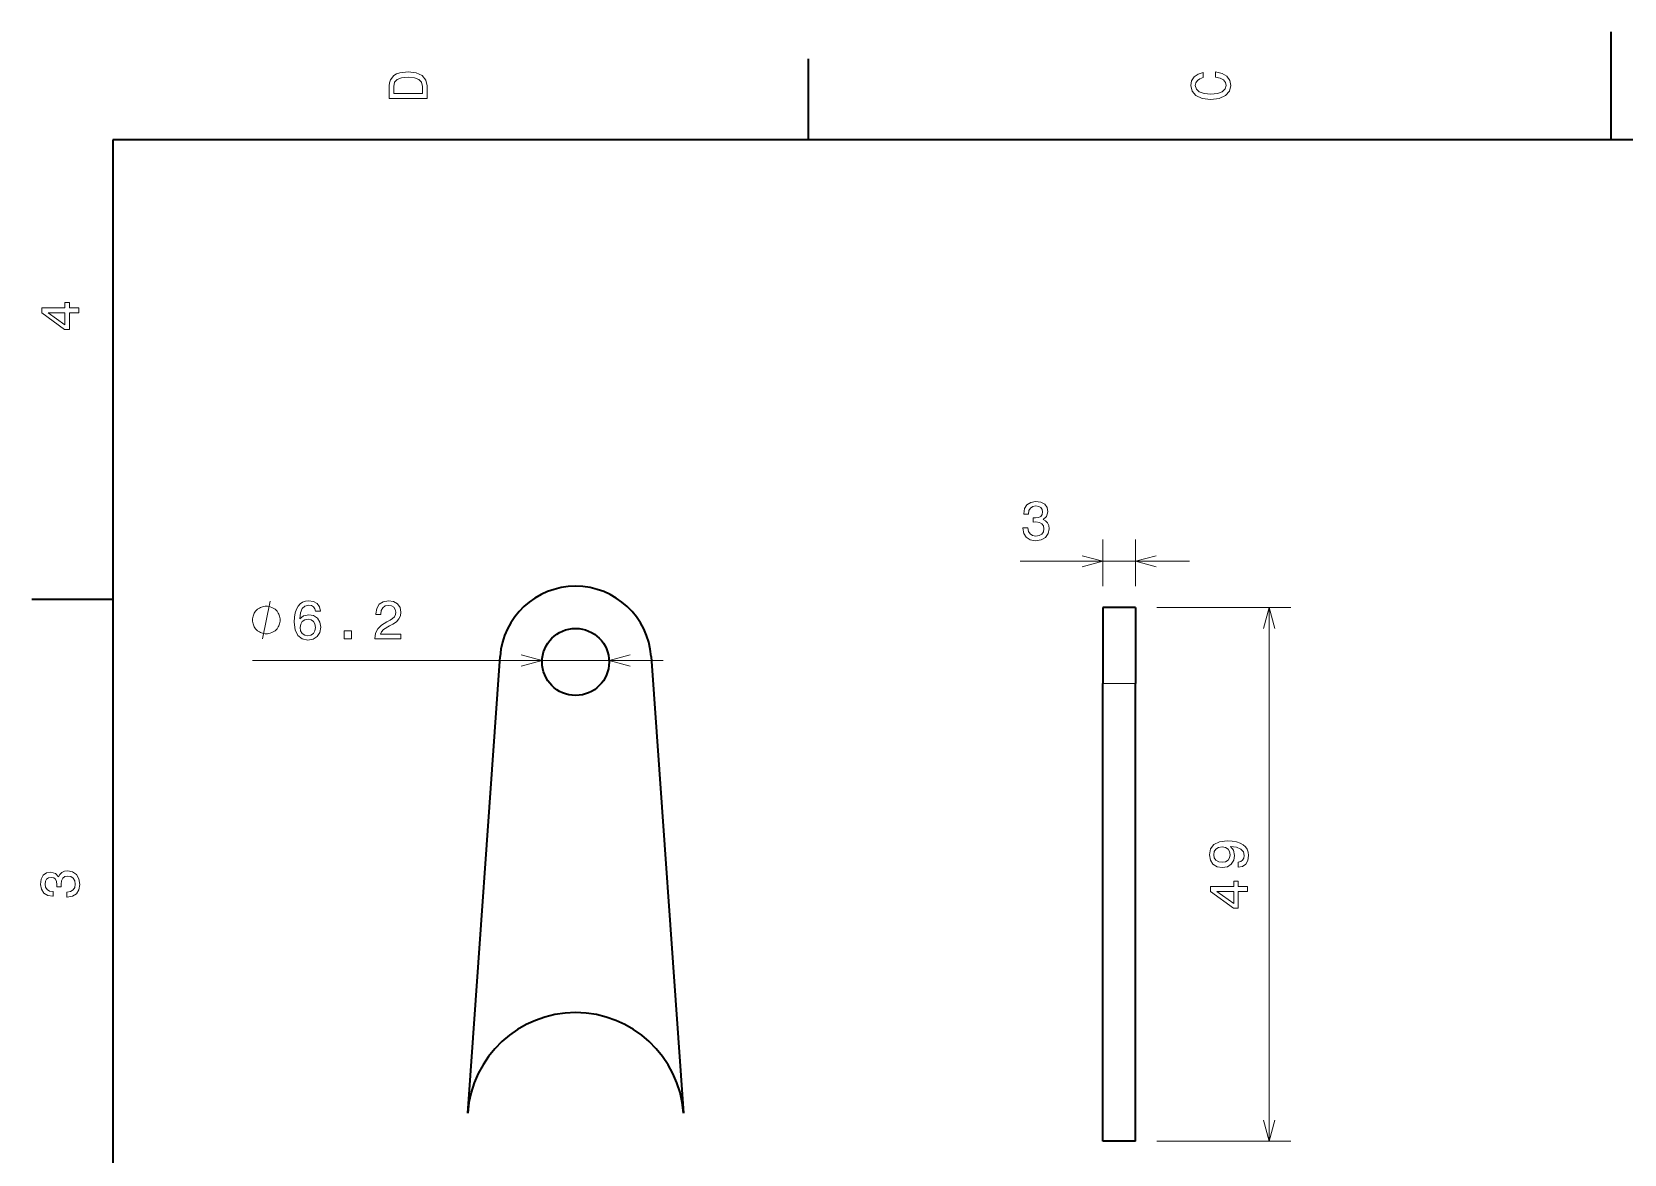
# Model space of a CAD drawing. Extents: x 0 to 297, y 0 to 210.
# Drawn here: x 2.5 to 149.7, y 106.2 to 210 of the extents above; entities that cross this region are included whole.
import ezdxf

# ---------------------------------------------------------------- set-up
doc = ezdxf.new("R2010")
doc.units = 0

msp = doc.modelspace()

# ---------------------------------------------------------------- linework, layer by layer
at = {"color": 7, "lineweight": 35, "ltscale": 0.25}
msp.add_line((148.5, 200), (148.5, 210), dxfattribs=at)
at = {"color": 7, "lineweight": 35, "ltscale": 0.1875}
for p, q in [((74.300003, 200), (74.300003, 207.5)), ((10, 157.5), (2.5, 157.5))]:
    msp.add_line(p, q, dxfattribs=at)
at = {"color": 7, "lineweight": 35}
for p, q in [((287, 200), (10, 200)), ((10, 200), (10, 10)), ((42.790718, 110.013824), (45.783207, 152.228104)), ((59.748165, 152.228104), (62.740654, 110.013824)), ((101.512993, 107.433327), (101.512993, 149.75354)), ((104.512993, 107.433334), (104.512993, 149.75354))]:
    msp.add_line(p, q, dxfattribs=at)
at = {"color": 7, "lineweight": 13, "ltscale": 0.107222}
for p, q in [((101.512993, 158.75354), (101.512993, 163.042404)), ((104.512993, 158.75354), (104.512993, 163.042404))]:
    msp.add_line(p, q, dxfattribs=at)
at = {"color": 7, "lineweight": 13, "ltscale": 0.391302}
msp.add_line((109.512993, 161.042404), (93.860909, 161.042404), dxfattribs=at)
at = {"color": 7, "lineweight": 35, "ltscale": 0.175}
for p, q in [((101.512993, 156.75354), (101.512993, 149.75354)), ((104.512993, 156.75354), (104.512993, 149.75354))]:
    msp.add_line(p, q, dxfattribs=at)
at = {"color": 7, "lineweight": 35, "ltscale": 0.075}
for p, q in [((104.512993, 156.75354), (101.512993, 156.75354)), ((104.512993, 107.433334), (101.512993, 107.433327))]:
    msp.add_line(p, q, dxfattribs=at)
at = {"color": 7, "lineweight": 13, "ltscale": 0.309246}
for p, q in [((106.512993, 156.75354), (118.882835, 156.75354)), ((106.512993, 107.433334), (118.882835, 107.433334))]:
    msp.add_line(p, q, dxfattribs=at)
at = {"color": 7, "lineweight": 13}
for p, q in [((116.882835, 107.433334), (116.882835, 156.75354)), ((22.890255, 151.861115), (60.865685, 151.861115))]:
    msp.add_line(p, q, dxfattribs=at)
at = {"color": 7, "lineweight": 13, "ltscale": 0.075}
msp.add_line((104.512993, 149.75354), (101.512993, 149.75354), dxfattribs=at)
at = {"color": 7, "lineweight": 13}
for points in [[(35.533215, 204.994965), (35.533215, 203.829971), (39.033215, 203.829971), (39.033215, 204.994965), (38.922264, 205.544678), (38.584366, 205.953171), (38.034657, 206.205338), (37.283215, 206.296112), (36.516644, 206.215424), (36.21405, 206.114563), (35.971977, 205.973343), (35.644165, 205.56485), (35.563473, 205.297562)], [(111.93206, 205.817017), (112.35569, 205.716141), (112.658287, 205.549713), (112.844887, 205.317734), (112.905403, 205.045395), (112.814629, 204.71759), (112.54229, 204.460388), (112.098488, 204.28891), (111.483215, 204.233429), (110.872986, 204.28891), (110.424141, 204.455338), (110.151802, 204.71254), (110.055984, 205.045395), (110.106415, 205.287476), (110.247627, 205.494247), (110.474571, 205.655624), (110.787247, 205.766571), (110.787247, 206.245682), (110.308144, 206.094391), (109.94503, 205.832138), (109.718086, 205.474075), (109.637398, 205.045395), (109.763474, 204.510818), (110.116501, 204.10231), (110.696472, 203.840057), (111.483215, 203.749283), (112.269958, 203.840057), (112.84993, 204.10231), (113.208, 204.510818), (113.329041, 205.045395), (113.233215, 205.51442), (112.965927, 205.892654), (112.527161, 206.159943), (111.93206, 206.301163)], [(35.951801, 204.959656), (36.027451, 205.342941), (36.259438, 205.605194), (36.672985, 205.761536), (37.283215, 205.811966), (37.873272, 205.756485), (38.286816, 205.600143), (38.533936, 205.332855), (38.614628, 204.959656), (38.614628, 204.298996), (35.951801, 204.298996)], [(6.833213, 184.02739), (6.833213, 184.481277), (5.965778, 184.481277), (5.965778, 184.98056), (5.56232, 184.98056), (5.56232, 184.481277), (3.408862, 184.481277), (3.408862, 184.022339), (5.521974, 182.489197), (5.965778, 182.489197), (5.965778, 184.02739)], [(5.56232, 182.912827), (3.993876, 184.02739), (5.56232, 184.02739)], [(94.108025, 164.141815), (94.108025, 164.106522), (94.188713, 163.622375), (94.425751, 163.259262), (94.79895, 163.027267), (95.293182, 162.941528), (95.81768, 163.027267), (96.211052, 163.249176), (96.463211, 163.602188), (96.553993, 164.056091), (96.513641, 164.353638), (96.402695, 164.595718), (96.221138, 164.782318), (95.979065, 164.918472), (96.30687, 165.190811), (96.422867, 165.624527), (96.347214, 166.017899), (96.130356, 166.315445), (95.777336, 166.502045), (95.293182, 166.567612), (94.839294, 166.486923), (94.49131, 166.265015), (94.264366, 165.911987), (94.188713, 165.442978), (94.188713, 165.407669), (94.637566, 165.407669), (94.67791, 165.730438), (94.809036, 165.962433), (95.020851, 166.103638), (95.318398, 166.154068), (95.58065, 166.113724), (95.772293, 166.007813), (95.888283, 165.836349), (95.93367, 165.604355), (95.888283, 165.357239), (95.767242, 165.190811), (95.555428, 165.089951), (95.267967, 165.059692), (95.071281, 165.064728), (95.071281, 164.666321), (95.318398, 164.676407), (95.636124, 164.631012), (95.873154, 164.509979), (96.014366, 164.313293), (96.064796, 164.056091), (96.009323, 163.76358), (95.863068, 163.546722), (95.631081, 163.410553), (95.323441, 163.365158), (95.005722, 163.415588), (94.773727, 163.566895), (94.62748, 163.808975), (94.571999, 164.141815)], [(25.456921, 155.611115), (25.456921, 155.727783), (25.398588, 155.961105), (25.340254, 156.136108), (25.281921, 156.252777), (25.165255, 156.42778), (24.990255, 156.602783), (24.815254, 156.719437), (24.698587, 156.777771), (24.523588, 156.836105), (24.290255, 156.89444), (24.173588, 156.89444), (24.056921, 156.89444), (23.823587, 156.836105), (23.648588, 156.777771), (23.531921, 156.719437), (23.356922, 156.602783), (23.181921, 156.42778), (23.065254, 156.252777), (23.006922, 156.136108), (22.948587, 155.961105), (22.890255, 155.727783), (22.890255, 155.611115), (22.890255, 155.494446), (22.948587, 155.261108), (23.006922, 155.086105), (23.065254, 154.969437), (23.181921, 154.794449), (23.35692, 154.619446), (23.531921, 154.502777), (23.648588, 154.444443), (23.823587, 154.386108), (24.056921, 154.327774), (24.173588, 154.327774), (24.290255, 154.327774), (24.523588, 154.386108), (24.698587, 154.444443), (24.815254, 154.502777), (24.990255, 154.619446), (25.165255, 154.794449), (25.281921, 154.969437), (25.340254, 155.086105), (25.398588, 155.261108), (25.456921, 155.494446)], [(29.185307, 156.41803), (29.089485, 156.826523), (28.867584, 157.12912), (28.524645, 157.32077), (28.080839, 157.386322), (27.783289, 157.351028), (27.526085, 157.255203), (27.299139, 157.098862), (27.107496, 156.876953), (26.9562, 156.599579), (26.845249, 156.261688), (26.774645, 155.863266), (26.754471, 155.414429), (26.835163, 154.698288), (27.082281, 154.178833), (27.480696, 153.86615), (28.025364, 153.760239), (28.514557, 153.851028), (28.887756, 154.088058), (29.129831, 154.461258), (29.215567, 154.935318), (29.129831, 155.414429), (28.897842, 155.782578), (28.539774, 156.014572), (28.09597, 156.095261), (27.616863, 155.9944), (27.258793, 155.706924), (27.334442, 156.261688), (27.495825, 156.660095), (27.742943, 156.897141), (28.085884, 156.977829), (28.338045, 156.937485), (28.529688, 156.831573), (28.655767, 156.65506), (28.721331, 156.41803)], [(34.216431, 153.861115), (36.622047, 153.861115), (36.622047, 154.29483), (34.720753, 154.29483), (34.82666, 154.53186), (35.008217, 154.728546), (35.568016, 155.086609), (35.865566, 155.237915), (36.198418, 155.454773), (36.435452, 155.706924), (36.571617, 156.004486), (36.622047, 156.342377), (36.536316, 156.766006), (36.299286, 157.098862), (35.936172, 157.310684), (35.467152, 157.386322), (34.983002, 157.300598), (34.614845, 157.063553), (34.377815, 156.685318), (34.297123, 156.186035), (34.297123, 156.115433), (34.756058, 156.115433), (34.756058, 156.155777), (34.801445, 156.498718), (34.937614, 156.750885), (35.154472, 156.912262), (35.441933, 156.967743), (35.734444, 156.917313), (35.951302, 156.791229), (36.092514, 156.594543), (36.142944, 156.347427), (36.107643, 156.115433), (36.011818, 155.918747), (35.850437, 155.747284), (35.628532, 155.595978), (35.330986, 155.434601), (34.836746, 155.121918), (34.488766, 154.789063), (34.28199, 154.385605), (34.216431, 153.876236)], [(28.726374, 154.930267), (28.670898, 154.612549), (28.529688, 154.370483), (28.302742, 154.209091), (28.020321, 154.158661), (27.722771, 154.209091), (27.495825, 154.365433), (27.349571, 154.607513), (27.304182, 154.925232), (27.354614, 155.237915), (27.495825, 155.474945), (27.727814, 155.626236), (28.040495, 155.681717), (28.312828, 155.626236), (28.529688, 155.47998), (28.670898, 155.24295)], [(31.362972, 153.861115), (32.058937, 153.861115), (32.058937, 154.612549), (31.362972, 154.612549)], [(114.015404, 132.751068), (114.413818, 132.826721), (114.721451, 133.043579), (114.913094, 133.38652), (114.983704, 133.840408), (114.948395, 134.137955), (114.85762, 134.405258), (114.701279, 134.632202), (114.479378, 134.823837), (114.202003, 134.975143), (113.859062, 135.08609), (113.465691, 135.151642), (113.011795, 135.176865), (112.300705, 135.091125), (111.78125, 134.844009), (111.468567, 134.450638), (111.35762, 133.911011), (111.448395, 133.416779), (111.690475, 133.043579), (112.063675, 132.801498), (112.532692, 132.72081), (113.016838, 132.801498), (113.384995, 133.038544), (113.616989, 133.391571), (113.692635, 133.840408), (113.596809, 134.314468), (113.304306, 134.672546), (113.864105, 134.591858), (114.26252, 134.430466), (114.49955, 134.18335), (114.575195, 133.845459), (114.539894, 133.583206), (114.428947, 133.391571), (114.252434, 133.265488), (114.015404, 133.215057)], [(112.527649, 133.210007), (112.214966, 133.260437), (111.96785, 133.401657), (111.811508, 133.62355), (111.756035, 133.911011), (111.811508, 134.208572), (111.96785, 134.435516), (112.209923, 134.576721), (112.522606, 134.632202), (112.840332, 134.576721), (113.077362, 134.435516), (113.223618, 134.203522), (113.274048, 133.895889), (113.223618, 133.618515), (113.077362, 133.401657), (112.845375, 133.260437)], [(5.73379, 129.979111), (5.769093, 129.979111), (6.253242, 130.059799), (6.616354, 130.296829), (6.848343, 130.670029), (6.934078, 131.164276), (6.848343, 131.688766), (6.626441, 132.082138), (6.273415, 132.334305), (5.819525, 132.425079), (5.521974, 132.384735), (5.279899, 132.273788), (5.0933, 132.092224), (4.957133, 131.850143), (4.684798, 132.177963), (4.251081, 132.293961), (3.857709, 132.218307), (3.560158, 132.00145), (3.373559, 131.648422), (3.307997, 131.164276), (3.388689, 130.710388), (3.610591, 130.362396), (3.963617, 130.135452), (4.432637, 130.059799), (4.46794, 130.059799), (4.46794, 130.508652), (4.145173, 130.548996), (3.913184, 130.680115), (3.771974, 130.891937), (3.721542, 131.189484), (3.761888, 131.451736), (3.867795, 131.643372), (4.039265, 131.759369), (4.271254, 131.804764), (4.518372, 131.759369), (4.684798, 131.638336), (4.785663, 131.426514), (4.815922, 131.139053), (4.810879, 130.942368), (5.209294, 130.942368), (5.199208, 131.189484), (5.244596, 131.507217), (5.365634, 131.744247), (5.56232, 131.885452), (5.819525, 131.935883), (6.112032, 131.880417), (6.328891, 131.734161), (6.465058, 131.502167), (6.510447, 131.194534), (6.460014, 130.876801), (6.308718, 130.644821), (6.066643, 130.498566), (5.73379, 130.443085)], [(114.882835, 130.502808), (114.882835, 130.956696), (114.015404, 130.956696), (114.015404, 131.455978), (113.611946, 131.455978), (113.611946, 130.956696), (111.458481, 130.956696), (111.458481, 130.497757), (113.571594, 128.964615), (114.015404, 128.964615), (114.015404, 130.502808)], [(113.611946, 129.388245), (112.043495, 130.502808), (113.611946, 130.502808)]]:
    msp.add_lwpolyline(points, close=True, dxfattribs=at)
for points in [[(99.581139, 160.524765), (101.512993, 161.042404), (99.581139, 161.560028)], [(106.444847, 161.560043), (104.512993, 161.042404), (106.444847, 160.524765)], [(23.823587, 153.861115), (24.523588, 157.361115)], [(117.400475, 154.821686), (116.882835, 156.75354), (116.365196, 154.821686)], [(47.733833, 151.343475), (49.665688, 151.861115), (47.733833, 152.378754)], [(57.797539, 152.378754), (55.865685, 151.861115), (57.797539, 151.343475)], [(116.365196, 109.365189), (116.882835, 107.433334), (117.400475, 109.365189)]]:
    msp.add_lwpolyline(points, dxfattribs=at)
at = {"color": 7, "lineweight": 35}
msp.add_circle((52.765686, 151.733124), 3.1, dxfattribs=at)
for centre, radius in [((52.765686, 151.733124), 7), ((52.765686, 109.306717), 10)]:
    msp.add_arc(centre, radius, 4.054808, 175.945195, dxfattribs=at)

doc.saveas('drawing.dxf')
